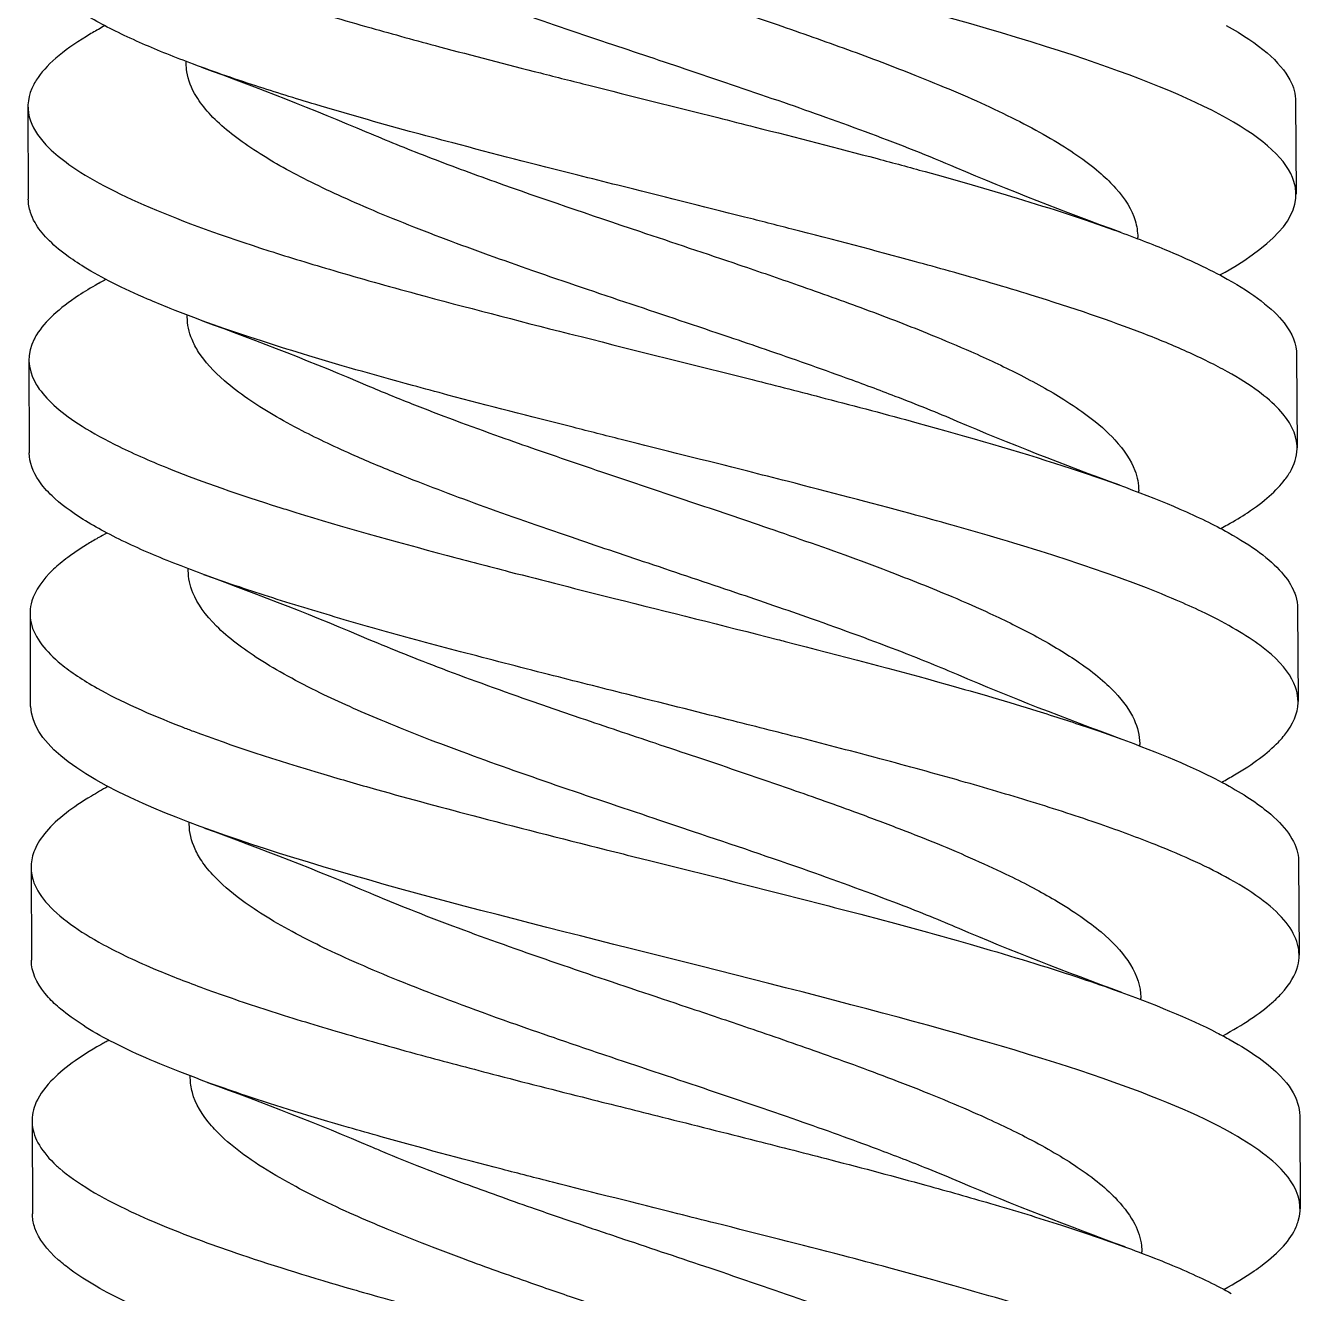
# Model space of a CAD drawing. Header units: millimetres. Extents: x 129 to 6329, y 33 to 3553.
# Drawn here: x 4319.59 to 4339.75, y 3251.15 to 3271.15 of the extents above; entities that cross this region are included whole.
import ezdxf

# ---------------------------------------------------------------- set-up
doc = ezdxf.new("R2010")
doc.units = ezdxf.units.MM
doc.layers.add('vistasIsometricas', color=255, linetype='Continuous')

msp = doc.modelspace()

# ---------------------------------------------------------------- linework, layer by layer
at = {"layer": 'vistasIsometricas', "extrusion": (-0.004614, 0.999989, 7.66e-14)}
for p, q in [((4322.129, 3270.55), (4322.129, 3270.579)), ((4319.631, 3269.87), (4319.637, 3268.406)), ((4339.631, 3269.95), (4339.637, 3268.486)), ((4337.14, 3267.785), (4337.14, 3267.806)), ((4322.145, 3266.55), (4322.145, 3266.579)), ((4319.647, 3265.87), (4319.653, 3264.406)), ((4339.647, 3265.95), (4339.653, 3264.486)), ((4337.156, 3263.785), (4337.156, 3263.806)), ((4322.161, 3262.55), (4322.161, 3262.579)), ((4319.664, 3261.87), (4319.669, 3260.406)), ((4339.663, 3261.95), (4339.669, 3260.486)), ((4337.172, 3259.785), (4337.172, 3259.806)), ((4322.177, 3258.55), (4322.177, 3258.58)), ((4339.679, 3257.95), (4339.685, 3256.486)), ((4319.68, 3257.87), (4319.686, 3256.406)), ((4337.188, 3255.785), (4337.188, 3255.806)), ((4322.193, 3254.55), (4322.193, 3254.58)), ((4339.696, 3253.951), (4339.701, 3252.486)), ((4319.696, 3253.87), (4319.702, 3252.406)), ((4337.204, 3251.785), (4337.204, 3251.807))]:
    msp.add_line(p, q, dxfattribs=at)
at = {"layer": 'vistasIsometricas'}
for points, knots in [([(4338.541, 3269.685), (4337.945, 3270.017), (4337.117, 3270.347), (4336.12, 3270.677), (4333.843, 3271.431), (4330.664, 3272.18), (4327.725, 3272.929), (4324.772, 3273.682), (4322.122, 3274.436), (4320.735, 3275.194), (4319.998, 3275.596), (4319.609, 3276), (4319.606, 3276.406)], [0.819751336, 0.819751336, 0.819751336, 0.819751336, 0.821196421, 0.821196421, 0.821196421, 0.824497711, 0.824497711, 0.824497711, 0.827814522, 0.827814522, 0.827814522, 0.829576765, 0.829576765, 0.829576765, 0.829576765]), ([(4320.83, 3275.143), (4320.762, 3275.106), (4320.697, 3275.07), (4320.195, 3274.778), (4319.893, 3274.524), (4319.631, 3274.096), (4319.594, 3273.922), (4319.639, 3273.688), (4319.659, 3273.628), (4319.781, 3273.369), (4319.967, 3273.171), (4320.42, 3272.842), (4320.637, 3272.711), (4321.368, 3272.334), (4321.969, 3272.089), (4323.029, 3271.719), (4323.409, 3271.595), (4324.203, 3271.351), (4324.616, 3271.23), (4325.395, 3271.01), (4325.757, 3270.911), (4326.644, 3270.674), (4327.176, 3270.536), (4327.971, 3270.334), (4328.225, 3270.269), (4329.156, 3270.035), (4329.837, 3269.865), (4330.712, 3269.645), (4330.909, 3269.595), (4331.761, 3269.379), (4332.406, 3269.214), (4333.286, 3268.979), (4333.539, 3268.911), (4334.292, 3268.703), (4334.776, 3268.564), (4335.783, 3268.259), (4336.292, 3268.093), (4337.046, 3267.823), (4337.317, 3267.719), (4337.943, 3267.46), (4338.272, 3267.305), (4338.551, 3267.149)], [1.607806, 1.607806, 1.607806, 1.607806, 1.629718, 1.629718, 1.784452, 1.784452, 1.890365, 1.890365, 1.92701, 1.92701, 2.048593, 2.048593, 2.12863, 2.12863, 2.280121, 2.280121, 2.356461, 2.356461, 2.431078, 2.431078, 2.492089, 2.492089, 2.577512, 2.577512, 2.617275, 2.617275, 2.722401, 2.722401, 2.753059, 2.753059, 2.855591, 2.855591, 2.897801, 2.897801, 2.983503, 2.983503, 3.085615, 3.085615, 3.14929, 3.14929, 3.244287, 3.244287, 3.244287, 3.244287]), ([(4334.273, 3268.905), (4334.061, 3268.995), (4333.84, 3269.086), (4333.171, 3269.351), (4332.704, 3269.525), (4332.001, 3269.776), (4331.78, 3269.853), (4331.074, 3270.098), (4330.579, 3270.266), (4329.645, 3270.579), (4329.209, 3270.725), (4328.277, 3271.039), (4327.784, 3271.207), (4326.951, 3271.501), (4326.606, 3271.625), (4325.817, 3271.921), (4325.387, 3272.091), (4324.578, 3272.436), (4324.203, 3272.61), (4323.698, 3272.874), (4323.538, 3272.964), (4323.248, 3273.138), (4323.118, 3273.223), (4322.751, 3273.485), (4322.553, 3273.663), (4322.289, 3273.984), (4322.206, 3274.128), (4322.128, 3274.365), (4322.113, 3274.457), (4322.113, 3274.55)], [-11.6557275, -11.6557275, -11.6557275, -11.6557275, -11.6129805, -11.6129805, -11.530968, -11.530968, -11.494433, -11.494433, -11.4153261, -11.4153261, -11.3464884, -11.3464884, -11.2668359, -11.2668359, -11.2079224, -11.2079224, -11.1274887, -11.1274887, -11.0452393, -11.0452393, -11.0030623, -11.0030623, -10.9631289, -10.9631289, -10.8798189, -10.8798189, -10.8123394, -10.8123394, -10.7690016, -10.7690016, -10.7690016, -10.7690016]), ([(4324.962, 3273.466), (4325.003, 3273.449), (4325.044, 3273.431), (4325.498, 3273.24), (4325.943, 3273.067), (4326.622, 3272.815), (4326.837, 3272.737), (4327.495, 3272.502), (4327.948, 3272.346), (4328.905, 3272.021), (4329.407, 3271.853), (4330.429, 3271.511), (4330.947, 3271.336), (4331.831, 3271.031), (4332.201, 3270.9), (4332.929, 3270.635), (4333.285, 3270.5), (4334.046, 3270.198), (4334.441, 3270.031), (4335.183, 3269.686), (4335.525, 3269.51), (4336.116, 3269.157), (4336.365, 3268.982), (4336.649, 3268.732), (4336.724, 3268.658), (4336.943, 3268.412), (4337.046, 3268.242), (4337.126, 3267.982), (4337.139, 3267.894), (4337.14, 3267.806)], [-12.5290525, -12.5290525, -12.5290525, -12.5290525, -12.5208419, -12.5208419, -12.4388741, -12.4388741, -12.4020168, -12.4020168, -12.3280836, -12.3280836, -12.2486811, -12.2486811, -12.1662417, -12.1662417, -12.1044878, -12.1044878, -12.0411466, -12.0411466, -11.9622378, -11.9622378, -11.8791023, -11.8791023, -11.7969164, -11.7969164, -11.7620716, -11.7620716, -11.6822247, -11.6822247, -11.6411732, -11.6411732, -11.6411732, -11.6411732]), ([(4338.557, 3265.685), (4338.366, 3265.791), (4338.153, 3265.897), (4337.705, 3266.098), (4337.477, 3266.193), (4336.708, 3266.49), (4336.113, 3266.692), (4335.049, 3267.021), (4334.618, 3267.147), (4333.989, 3267.324), (4333.806, 3267.375), (4332.997, 3267.596), (4332.348, 3267.766), (4331.436, 3267.999), (4331.186, 3268.063), (4330.273, 3268.293), (4329.604, 3268.46), (4328.726, 3268.68), (4328.515, 3268.734), (4327.633, 3268.956), (4326.973, 3269.125), (4326.104, 3269.356), (4325.877, 3269.417), (4325.138, 3269.618), (4324.642, 3269.759), (4323.844, 3269.998), (4323.529, 3270.096), (4322.856, 3270.315), (4322.507, 3270.437), (4321.9, 3270.665), (4321.636, 3270.772), (4321.127, 3270.998), (4320.888, 3271.116), (4320.484, 3271.344), (4320.315, 3271.453), (4320.048, 3271.659), (4319.944, 3271.756), (4319.744, 3271.988), (4319.67, 3272.124), (4319.627, 3272.309), (4319.621, 3272.357), (4319.621, 3272.406)], [0.000026, 0.000026, 0.000026, 0.000026, 0.064829, 0.064829, 0.122944, 0.122944, 0.247155, 0.247155, 0.325026, 0.325026, 0.356263, 0.356263, 0.461288, 0.461288, 0.500452, 0.500452, 0.603677, 0.603677, 0.63651, 0.63651, 0.741214, 0.741214, 0.778871, 0.778871, 0.865731, 0.865731, 0.926219, 0.926219, 1.001051, 1.001051, 1.066899, 1.066899, 1.139555, 1.139555, 1.206694, 1.206694, 1.265767, 1.265767, 1.348733, 1.348733, 1.378406, 1.378406, 1.378406, 1.378406]), ([(4320.718, 3271.072), (4320.687, 3271.055), (4320.656, 3271.037), (4320.626, 3271.019), (4320.238, 3270.791), (4319.954, 3270.561), (4319.792, 3270.329), (4319.751, 3270.27), (4319.717, 3270.211), (4319.692, 3270.152), (4319.619, 3269.983), (4319.612, 3269.813), (4319.673, 3269.642), (4319.724, 3269.5), (4319.822, 3269.357), (4319.967, 3269.214), (4320.054, 3269.128), (4320.157, 3269.043), (4320.277, 3268.957), (4320.593, 3268.731), (4321.025, 3268.504), (4321.561, 3268.275), (4322.089, 3268.05), (4322.719, 3267.824), (4323.432, 3267.595), (4323.758, 3267.491), (4324.101, 3267.387), (4324.458, 3267.282), (4324.872, 3267.161), (4325.305, 3267.039), (4325.754, 3266.917), (4326.523, 3266.708), (4327.338, 3266.498), (4328.175, 3266.286), (4328.236, 3266.271), (4328.297, 3266.255), (4328.359, 3266.24), (4329.247, 3266.015), (4330.157, 3265.79), (4331.057, 3265.562), (4331.444, 3265.464), (4331.829, 3265.366), (4332.209, 3265.267), (4332.7, 3265.14), (4333.183, 3265.012), (4333.653, 3264.883), (4334.474, 3264.659), (4335.252, 3264.432), (4335.958, 3264.203), (4336.653, 3263.978), (4337.278, 3263.751), (4337.805, 3263.521), (4338.088, 3263.398), (4338.343, 3263.274), (4338.567, 3263.15)], [0.17813283, 0.17813283, 0.17813283, 0.17813283, 0.17822387, 0.17822387, 0.17822387, 0.17939559, 0.17939559, 0.17939559, 0.17969303, 0.17969303, 0.17969303, 0.18054553, 0.18054553, 0.18054553, 0.18125322, 0.18125322, 0.18125322, 0.18167484, 0.18167484, 0.18167484, 0.18278457, 0.18278457, 0.18278457, 0.18387573, 0.18387573, 0.18387573, 0.18437361, 0.18437361, 0.18437361, 0.18494925, 0.18494925, 0.18494925, 0.18593381, 0.18593381, 0.18593381, 0.1860059, 0.1860059, 0.1860059, 0.18704648, 0.18704648, 0.18704648, 0.187494, 0.187494, 0.187494, 0.18807172, 0.18807172, 0.18807172, 0.18908224, 0.18908224, 0.18908224, 0.19007868, 0.19007868, 0.19007868, 0.19061439, 0.19061439, 0.19061439, 0.19061439]), ([(4320.846, 3271.143), (4320.812, 3271.124), (4320.777, 3271.106), (4320.743, 3271.086), (4320.734, 3271.082), (4320.725, 3271.076), (4320.718, 3271.072)], [0.1780317192, 0.1780317192, 0.1780317192, 0.1780317192, 0.1781127654, 0.1781127654, 0.1781127654, 0.1781328317, 0.1781328317, 0.1781328317, 0.1781328317]), ([(4338.535, 3271.149), (4339.061, 3270.857), (4339.393, 3270.571), (4339.54, 3270.292), (4339.601, 3270.177), (4339.63, 3270.063), (4339.629, 3269.95)], [0.173967856, 0.173967856, 0.173967856, 0.173967856, 0.17495071, 0.17495071, 0.17495071, 0.175357691, 0.175357691, 0.175357691, 0.175357691]), ([(4334.29, 3264.904), (4333.983, 3265.036), (4333.657, 3265.167), (4333.064, 3265.395), (4332.805, 3265.491), (4332.129, 3265.737), (4331.704, 3265.886), (4331.08, 3266.101), (4330.889, 3266.166), (4330.183, 3266.405), (4329.664, 3266.578), (4328.622, 3266.928), (4328.102, 3267.103), (4327.124, 3267.444), (4326.666, 3267.608), (4325.768, 3267.946), (4325.332, 3268.119), (4324.746, 3268.372), (4324.571, 3268.45), (4324.072, 3268.684), (4323.771, 3268.839), (4323.216, 3269.163), (4322.968, 3269.331), (4322.556, 3269.676), (4322.396, 3269.851), (4322.21, 3270.157), (4322.16, 3270.288), (4322.132, 3270.462), (4322.129, 3270.506), (4322.129, 3270.55)], [-14.7696016, -14.7696016, -14.7696016, -14.7696016, -14.7077248, -14.7077248, -14.6622049, -14.6622049, -14.5918294, -14.5918294, -14.5610909, -14.5610909, -14.479065, -14.479065, -14.3958865, -14.3958865, -14.3182628, -14.3182628, -14.2363316, -14.2363316, -14.1992372, -14.1992372, -14.1261749, -14.1261749, -14.0468351, -14.0468351, -13.9644689, -13.9644689, -13.9033048, -13.9033048, -13.8828424, -13.8828424, -13.8828424, -13.8828424]), ([(4338.433, 3267.213), (4338.462, 3267.229), (4338.49, 3267.244), (4338.517, 3267.259), (4339.372, 3267.737), (4339.754, 3268.213), (4339.605, 3268.687), (4339.501, 3269.021), (4339.137, 3269.354), (4338.541, 3269.685)], [0.816187955, 0.816187955, 0.816187955, 0.816187955, 0.816253849, 0.816253849, 0.816253849, 0.818306252, 0.818306252, 0.818306252, 0.819751336, 0.819751336, 0.819751336, 0.819751336]), ([(4324.979, 3269.466), (4325.279, 3269.338), (4325.596, 3269.21), (4326.271, 3268.949), (4326.628, 3268.817), (4327.728, 3268.424), (4328.497, 3268.164), (4329.803, 3267.726), (4330.33, 3267.55), (4331.164, 3267.267), (4331.475, 3267.16), (4332.141, 3266.927), (4332.494, 3266.801), (4333.198, 3266.54), (4333.547, 3266.405), (4334.096, 3266.181), (4334.306, 3266.093), (4334.769, 3265.889), (4335.015, 3265.773), (4335.511, 3265.522), (4335.755, 3265.387), (4336.107, 3265.166), (4336.231, 3265.082), (4336.516, 3264.869), (4336.662, 3264.74), (4336.928, 3264.452), (4337.033, 3264.292), (4337.135, 3264.023), (4337.155, 3263.915), (4337.156, 3263.806)], [-11.9057639, -11.9057639, -11.9057639, -11.9057639, -11.8452624, -11.8452624, -11.7829374, -11.7829374, -11.6594257, -11.6594257, -11.57616, -11.57616, -11.525725, -11.525725, -11.466185, -11.466185, -11.4026459, -11.4026459, -11.3609587, -11.3609587, -11.3066377, -11.3066377, -11.2430638, -11.2430638, -11.2033109, -11.2033109, -11.143212, -11.143212, -11.0683372, -11.0683372, -11.0178529, -11.0178529, -11.0178529, -11.0178529]), ([(4338.465, 3259.214), (4338.535, 3259.251), (4338.602, 3259.289), (4338.96, 3259.5), (4339.192, 3259.672), (4339.414, 3259.902), (4339.463, 3259.96), (4339.625, 3260.19), (4339.68, 3260.361), (4339.663, 3260.592), (4339.65, 3260.652), (4339.569, 3260.883), (4339.442, 3261.054), (4339.184, 3261.282), (4339.113, 3261.339), (4338.8, 3261.565), (4338.502, 3261.735), (4338.02, 3261.965), (4337.887, 3262.025), (4337.348, 3262.256), (4336.896, 3262.426), (4336.235, 3262.651), (4336.068, 3262.706), (4335.374, 3262.929), (4334.81, 3263.097), (4333.996, 3263.327), (4333.774, 3263.388), (4332.925, 3263.619), (4332.276, 3263.789), (4331.404, 3264.011), (4331.196, 3264.064), (4330.326, 3264.284), (4329.657, 3264.451), (4328.737, 3264.682), (4328.483, 3264.746), (4327.558, 3264.98), (4326.897, 3265.149), (4326.069, 3265.369), (4325.883, 3265.42), (4325.089, 3265.636), (4324.507, 3265.802), (4323.739, 3266.036), (4323.523, 3266.104), (4322.786, 3266.343), (4322.304, 3266.513), (4321.752, 3266.733), (4321.634, 3266.782), (4321.13, 3267), (4320.795, 3267.168), (4320.418, 3267.399), (4320.324, 3267.462), (4320.007, 3267.696), (4319.841, 3267.867), (4319.713, 3268.091), (4319.69, 3268.144), (4319.649, 3268.266), (4319.638, 3268.336), (4319.637, 3268.406)], [15.719758, 15.719758, 15.719758, 15.719758, 15.742489, 15.742489, 15.84673, 15.84673, 15.881628, 15.881628, 15.985543, 15.985543, 16.02182, 16.02182, 16.126159, 16.126159, 16.160639, 16.160639, 16.264418, 16.264418, 16.301266, 16.301266, 16.405767, 16.405767, 16.439546, 16.439546, 16.543094, 16.543094, 16.580917, 16.580917, 16.685669, 16.685669, 16.718318, 16.718318, 16.821488, 16.821488, 16.86092, 16.86092, 16.966, 16.966, 16.996977, 16.996977, 17.09961, 17.09961, 17.141395, 17.141395, 17.24672, 17.24672, 17.276901, 17.276901, 17.380271, 17.380271, 17.418851, 17.418851, 17.523772, 17.523772, 17.555605, 17.555605, 17.598375, 17.598375, 17.598375, 17.598375]), ([(4320.734, 3267.072), (4320.626, 3267.011), (4320.525, 3266.95), (4320.431, 3266.888), (4320.126, 3266.687), (4319.898, 3266.481), (4319.769, 3266.269), (4319.754, 3266.246), (4319.741, 3266.222), (4319.729, 3266.198), (4319.617, 3265.975), (4319.617, 3265.746), (4319.749, 3265.511), (4319.767, 3265.479), (4319.788, 3265.446), (4319.811, 3265.414), (4319.947, 3265.222), (4320.171, 3265.027), (4320.487, 3264.827), (4320.656, 3264.721), (4320.851, 3264.614), (4321.072, 3264.506), (4321.314, 3264.387), (4321.587, 3264.267), (4321.891, 3264.146), (4322.385, 3263.949), (4322.959, 3263.749), (4323.604, 3263.546), (4323.688, 3263.52), (4323.773, 3263.493), (4323.86, 3263.467), (4324.581, 3263.245), (4325.385, 3263.019), (4326.249, 3262.788), (4326.566, 3262.704), (4326.892, 3262.619), (4327.223, 3262.533), (4327.763, 3262.394), (4328.32, 3262.253), (4328.886, 3262.111), (4329.73, 3261.899), (4330.596, 3261.684), (4331.455, 3261.465), (4331.497, 3261.454), (4331.538, 3261.444), (4331.58, 3261.433), (4332.452, 3261.211), (4333.315, 3260.984), (4334.134, 3260.755), (4334.624, 3260.617), (4335.098, 3260.478), (4335.549, 3260.338), (4335.83, 3260.251), (4336.103, 3260.163), (4336.364, 3260.074), (4337.026, 3259.85), (4337.617, 3259.623), (4338.108, 3259.391), (4338.279, 3259.311), (4338.438, 3259.231), (4338.583, 3259.15)], [0.18391321, 0.18391321, 0.18391321, 0.18391321, 0.18430945, 0.18430945, 0.18430945, 0.18559452, 0.18559452, 0.18559452, 0.18573811, 0.18573811, 0.18573811, 0.18708848, 0.18708848, 0.18708848, 0.18727582, 0.18727582, 0.18727582, 0.18837218, 0.18837218, 0.18837218, 0.18895713, 0.18895713, 0.18895713, 0.18959822, 0.18959822, 0.18959822, 0.19063843, 0.19063843, 0.19063843, 0.19077369, 0.19077369, 0.19077369, 0.19190441, 0.19190441, 0.19190441, 0.19231974, 0.19231974, 0.19231974, 0.19299514, 0.19299514, 0.19299514, 0.19400104, 0.19400104, 0.19400104, 0.19404981, 0.19404981, 0.19404981, 0.1950718, 0.1950718, 0.1950718, 0.19568235, 0.19568235, 0.19568235, 0.19606398, 0.19606398, 0.19606398, 0.19702879, 0.19702879, 0.19702879, 0.19736366, 0.19736366, 0.19736366, 0.19736366]), ([(4320.862, 3267.143), (4320.853, 3267.138), (4320.843, 3267.133), (4320.834, 3267.128), (4320.805, 3267.112), (4320.776, 3267.096), (4320.748, 3267.08), (4320.743, 3267.078), (4320.737, 3267.074), (4320.734, 3267.072)], [0.1838121102, 0.1838121102, 0.1838121102, 0.1838121102, 0.1838339108, 0.1838339108, 0.1838339108, 0.1839017651, 0.1839017651, 0.1839017651, 0.1839132103, 0.1839132103, 0.1839132103, 0.1839132103]), ([(4338.551, 3267.149), (4338.966, 3266.919), (4339.268, 3266.688), (4339.58, 3266.288), (4339.647, 3266.119), (4339.647, 3265.95)], [0.0000157, 0.0000157, 0.0000157, 0.0000157, 0.1410526, 0.1410526, 0.2437142, 0.2437142, 0.2437142, 0.2437142]), ([(4334.306, 3260.904), (4334.028, 3261.023), (4333.735, 3261.142), (4332.973, 3261.438), (4332.492, 3261.614), (4331.603, 3261.927), (4331.204, 3262.064), (4330.343, 3262.356), (4329.882, 3262.51), (4329.013, 3262.802), (4328.606, 3262.938), (4327.709, 3263.245), (4327.223, 3263.414), (4326.311, 3263.746), (4325.884, 3263.907), (4325.241, 3264.167), (4325.01, 3264.264), (4324.491, 3264.492), (4324.214, 3264.624), (4323.633, 3264.923), (4323.345, 3265.091), (4322.963, 3265.355), (4322.84, 3265.449), (4322.558, 3265.695), (4322.422, 3265.845), (4322.282, 3266.062), (4322.248, 3266.127), (4322.17, 3266.312), (4322.145, 3266.431), (4322.145, 3266.55)], [-15.3912691, -15.3912691, -15.3912691, -15.3912691, -15.3352445, -15.3352445, -15.2520658, -15.2520658, -15.1873011, -15.1873011, -15.1143144, -15.1143144, -15.0497316, -15.0497316, -14.9696115, -14.9696115, -14.8932065, -14.8932065, -14.8472797, -14.8472797, -14.7854476, -14.7854476, -14.7061739, -14.7061739, -14.6616383, -14.6616383, -14.5909257, -14.5909257, -14.5602877, -14.5602877, -14.5045155, -14.5045155, -14.5045155, -14.5045155]), ([(4338.449, 3263.214), (4338.487, 3263.234), (4338.523, 3263.254), (4338.671, 3263.337), (4338.775, 3263.4), (4339.133, 3263.638), (4339.331, 3263.811), (4339.503, 3264.038), (4339.538, 3264.091), (4339.629, 3264.269), (4339.659, 3264.393), (4339.643, 3264.71), (4339.547, 3264.903), (4339.277, 3265.19), (4339.168, 3265.285), (4338.901, 3265.482), (4338.74, 3265.584), (4338.557, 3265.685)], [20.5852823, 20.5852823, 20.5852823, 20.5852823, 20.5974208, 20.5974208, 20.6355317, 20.6355317, 20.7403464, 20.7403464, 20.7726745, 20.7726745, 20.8478422, 20.8478422, 20.9652419, 20.9652419, 21.0230963, 21.0230963, 21.0852062, 21.0852062, 21.0852062, 21.0852062]), ([(4324.995, 3265.466), (4325.217, 3265.371), (4325.449, 3265.276), (4326.129, 3265.007), (4326.596, 3264.834), (4327.269, 3264.594), (4327.458, 3264.528), (4328.065, 3264.317), (4328.49, 3264.172), (4329.25, 3263.917), (4329.583, 3263.805), (4330.33, 3263.555), (4330.743, 3263.416), (4331.373, 3263.2), (4331.593, 3263.124), (4332.29, 3262.881), (4332.753, 3262.713), (4333.549, 3262.41), (4333.887, 3262.276), (4334.416, 3262.052), (4334.617, 3261.964), (4335.057, 3261.76), (4335.29, 3261.645), (4335.754, 3261.396), (4335.979, 3261.262), (4336.421, 3260.962), (4336.622, 3260.797), (4336.914, 3260.488), (4337.016, 3260.344), (4337.139, 3260.073), (4337.169, 3259.947), (4337.172, 3259.816), (4337.172, 3259.811), (4337.172, 3259.806)], [-11.2833642, -11.2833642, -11.2833642, -11.2833642, -11.2386017, -11.2386017, -11.1566603, -11.1566603, -11.1252808, -11.1252808, -11.057019, -11.057019, -11.0044345, -11.0044345, -10.9387388, -10.9387388, -10.9028352, -10.9028352, -10.8236798, -10.8236798, -10.7602134, -10.7602134, -10.718527, -10.718527, -10.6645609, -10.6645609, -10.6015391, -10.6015391, -10.5241421, -10.5241421, -10.4567191, -10.4567191, -10.397823, -10.397823, -10.3956896, -10.3956896, -10.3956896, -10.3956896]), ([(4338.589, 3257.685), (4338.264, 3257.867), (4337.871, 3258.047), (4337.148, 3258.335), (4336.858, 3258.442), (4336.207, 3258.667), (4335.843, 3258.786), (4335.105, 3259.013), (4334.735, 3259.122), (4333.939, 3259.348), (4333.512, 3259.465), (4332.663, 3259.691), (4332.243, 3259.801), (4331.444, 3260.006), (4331.066, 3260.101), (4330.153, 3260.331), (4329.616, 3260.465), (4328.667, 3260.703), (4328.254, 3260.807), (4327.375, 3261.031), (4326.911, 3261.151), (4326.032, 3261.383), (4325.617, 3261.495), (4324.813, 3261.72), (4324.425, 3261.832), (4323.672, 3262.061), (4323.309, 3262.176), (4322.64, 3262.402), (4322.332, 3262.513), (4321.746, 3262.74), (4321.47, 3262.856), (4320.948, 3263.101), (4320.708, 3263.229), (4320.306, 3263.48), (4320.142, 3263.603), (4319.93, 3263.806), (4319.861, 3263.885), (4319.705, 3264.111), (4319.654, 3264.258), (4319.653, 3264.406)], [0.00001, 0.00001, 0.00001, 0.00001, 0.110663, 0.110663, 0.176437, 0.176437, 0.249123, 0.249123, 0.316243, 0.316243, 0.388394, 0.388394, 0.455853, 0.455853, 0.514958, 0.514958, 0.597818, 0.597818, 0.662002, 0.662002, 0.736098, 0.736098, 0.805451, 0.805451, 0.87485, 0.87485, 0.946097, 0.946097, 1.014149, 1.014149, 1.08593, 1.08593, 1.164423, 1.164423, 1.240005, 1.240005, 1.288315, 1.288315, 1.378263, 1.378263, 1.378263, 1.378263]), ([(4320.75, 3263.073), (4320.748, 3263.071), (4320.727, 3263.059), (4320.716, 3263.053), (4320.654, 3263.017), (4320.595, 3262.982), (4320.539, 3262.947), (4320.472, 3262.905), (4320.408, 3262.863), (4320.349, 3262.821), (4320.318, 3262.8), (4320.288, 3262.778), (4320.26, 3262.757), (4320.177, 3262.695), (4320.103, 3262.633), (4320.037, 3262.571), (4319.86, 3262.404), (4319.745, 3262.237), (4319.694, 3262.071), (4319.624, 3261.84), (4319.676, 3261.611), (4319.851, 3261.381), (4319.928, 3261.279), (4320.03, 3261.177), (4320.155, 3261.075), (4320.309, 3260.949), (4320.499, 3260.823), (4320.721, 3260.698), (4321.084, 3260.493), (4321.537, 3260.289), (4322.065, 3260.084), (4322.123, 3260.062), (4322.182, 3260.039), (4322.242, 3260.017), (4322.846, 3259.79), (4323.541, 3259.564), (4324.302, 3259.338), (4324.571, 3259.258), (4324.848, 3259.178), (4325.132, 3259.098), (4325.652, 3258.952), (4326.195, 3258.806), (4326.752, 3258.66), (4327.448, 3258.478), (4328.166, 3258.296), (4328.891, 3258.114), (4329.065, 3258.07), (4329.24, 3258.026), (4329.415, 3257.982), (4330.317, 3257.757), (4331.222, 3257.531), (4332.098, 3257.305), (4332.324, 3257.246), (4332.548, 3257.188), (4332.77, 3257.129), (4333.406, 3256.961), (4334.022, 3256.794), (4334.604, 3256.626), (4335.163, 3256.464), (4335.691, 3256.303), (4336.179, 3256.142), (4336.377, 3256.076), (4336.569, 3256.01), (4336.753, 3255.945), (4337.392, 3255.717), (4337.944, 3255.49), (4338.389, 3255.262), (4338.462, 3255.224), (4338.532, 3255.187), (4338.599, 3255.15)], [0.18969354, 0.18969354, 0.18969354, 0.18969354, 0.18972194, 0.18972194, 0.18972194, 0.18987417, 0.18987417, 0.18987417, 0.1900548, 0.1900548, 0.1900548, 0.19014791, 0.19014791, 0.19014791, 0.19041608, 0.19041608, 0.19041608, 0.19113862, 0.19113862, 0.19113862, 0.19213768, 0.19213768, 0.19213768, 0.19258371, 0.19258371, 0.19258371, 0.19313258, 0.19313258, 0.19313258, 0.1940288, 0.1940288, 0.1940288, 0.19412746, 0.19412746, 0.19412746, 0.19512233, 0.19512233, 0.19512233, 0.19547389, 0.19547389, 0.19547389, 0.19611723, 0.19611723, 0.19611723, 0.19691898, 0.19691898, 0.19691898, 0.19711211, 0.19711211, 0.19711211, 0.19810699, 0.19810699, 0.19810699, 0.19836408, 0.19836408, 0.19836408, 0.19910188, 0.19910188, 0.19910188, 0.19980917, 0.19980917, 0.19980917, 0.20009676, 0.20009676, 0.20009676, 0.20109164, 0.20109164, 0.20109164, 0.20125426, 0.20125426, 0.20125426, 0.20125426]), ([(4338.567, 3263.15), (4338.754, 3263.046), (4338.919, 3262.941), (4339.06, 3262.836), (4339.339, 3262.63), (4339.525, 3262.421), (4339.61, 3262.211), (4339.619, 3262.19), (4339.626, 3262.169), (4339.632, 3262.149), (4339.653, 3262.083), (4339.663, 3262.017), (4339.663, 3261.95)], [0.190614394, 0.190614394, 0.190614394, 0.190614394, 0.191061624, 0.191061624, 0.191061624, 0.191944374, 0.191944374, 0.191944374, 0.192031571, 0.192031571, 0.192031571, 0.192308093, 0.192308093, 0.192308093, 0.192308093]), ([(4334.322, 3256.904), (4334.175, 3256.967), (4334.024, 3257.03), (4333.708, 3257.158), (4333.544, 3257.223), (4332.923, 3257.462), (4332.446, 3257.636), (4331.362, 3258.018), (4330.751, 3258.224), (4329.925, 3258.501), (4329.717, 3258.571), (4328.989, 3258.815), (4328.472, 3258.989), (4327.454, 3259.339), (4326.956, 3259.515), (4326.031, 3259.857), (4325.605, 3260.023), (4324.863, 3260.333), (4324.542, 3260.476), (4323.882, 3260.796), (4323.559, 3260.973), (4323.15, 3261.235), (4323.028, 3261.32), (4322.801, 3261.495), (4322.697, 3261.584), (4322.43, 3261.849), (4322.305, 3262.024), (4322.185, 3262.317), (4322.161, 3262.433), (4322.161, 3262.55)], [-16.0138653, -16.0138653, -16.0138653, -16.0138653, -15.9842819, -15.9842819, -15.9536941, -15.9536941, -15.8715693, -15.8715693, -15.7736721, -15.7736721, -15.7407084, -15.7407084, -15.6584585, -15.6584585, -15.5753111, -15.5753111, -15.4968869, -15.4968869, -15.4293089, -15.4293089, -15.3459972, -15.3459972, -15.3060376, -15.3060376, -15.2638716, -15.2638716, -15.1816252, -15.1816252, -15.1270338, -15.1270338, -15.1270338, -15.1270338]), ([(4325.011, 3261.466), (4325.372, 3261.312), (4325.758, 3261.158), (4326.631, 3260.827), (4327.121, 3260.651), (4327.867, 3260.391), (4328.11, 3260.308), (4328.74, 3260.093), (4329.129, 3259.963), (4329.739, 3259.758), (4329.959, 3259.685), (4330.682, 3259.442), (4331.183, 3259.272), (4332.029, 3258.978), (4332.379, 3258.854), (4332.955, 3258.642), (4333.186, 3258.555), (4333.604, 3258.393), (4333.792, 3258.319), (4334.387, 3258.075), (4334.769, 3257.906), (4335.377, 3257.61), (4335.616, 3257.482), (4335.981, 3257.268), (4336.118, 3257.18), (4336.36, 3257.012), (4336.466, 3256.931), (4336.74, 3256.7), (4336.881, 3256.549), (4337.102, 3256.227), (4337.169, 3256.055), (4337.187, 3255.857), (4337.188, 3255.832), (4337.188, 3255.806)], [-10.6617354, -10.6617354, -10.6617354, -10.6617354, -10.588945, -10.588945, -10.5056546, -10.5056546, -10.4662943, -10.4662943, -10.4044269, -10.4044269, -10.3697516, -10.3697516, -10.2896823, -10.2896823, -10.2309423, -10.2309423, -10.1899406, -10.1899406, -10.1547667, -10.1547667, -10.0752152, -10.0752152, -10.0153697, -10.0153697, -9.9744843, -9.9744843, -9.9366147, -9.9366147, -9.8661026, -9.8661026, -9.7858357, -9.7858357, -9.7740049, -9.7740049, -9.7740049, -9.7740049]), ([(4338.605, 3253.686), (4338.106, 3253.964), (4337.431, 3254.248), (4336.597, 3254.538), (4334.664, 3255.211), (4331.821, 3255.915), (4328.875, 3256.655), (4326.061, 3257.362), (4323.203, 3258.101), (4321.449, 3258.876), (4320.331, 3259.371), (4319.689, 3259.88), (4319.679, 3260.406)], [0.800095551, 0.800095551, 0.800095551, 0.800095551, 0.801107441, 0.801107441, 0.801107441, 0.803454256, 0.803454256, 0.803454256, 0.805695974, 0.805695974, 0.805695974, 0.807125022, 0.807125022, 0.807125022, 0.807125022]), ([(4320.894, 3259.143), (4320.802, 3259.094), (4320.715, 3259.044), (4320.483, 3258.905), (4320.35, 3258.815), (4319.986, 3258.532), (4319.819, 3258.34), (4319.702, 3258.063), (4319.683, 3257.978), (4319.678, 3257.819), (4319.688, 3257.744), (4319.748, 3257.555), (4319.814, 3257.441), (4320.011, 3257.207), (4320.144, 3257.089), (4320.455, 3256.863), (4320.628, 3256.756), (4321.07, 3256.516), (4321.352, 3256.383), (4321.898, 3256.154), (4322.146, 3256.057), (4322.724, 3255.846), (4323.061, 3255.731), (4323.758, 3255.506), (4324.116, 3255.397), (4324.921, 3255.16), (4325.372, 3255.034), (4326.204, 3254.808), (4326.578, 3254.709), (4327.453, 3254.481), (4327.958, 3254.353), (4328.857, 3254.126), (4329.247, 3254.028), (4330.133, 3253.807), (4330.628, 3253.683), (4331.516, 3253.458), (4331.911, 3253.357), (4332.811, 3253.124), (4333.311, 3252.991), (4334.145, 3252.762), (4334.486, 3252.665), (4335.206, 3252.455), (4335.58, 3252.341), (4336.281, 3252.115), (4336.608, 3252.004), (4337.253, 3251.769), (4337.566, 3251.646), (4338.136, 3251.398), (4338.392, 3251.274), (4338.615, 3251.15)], [1.608029, 1.608029, 1.608029, 1.608029, 1.637879, 1.637879, 1.692356, 1.692356, 1.809407, 1.809407, 1.860946, 1.860946, 1.906414, 1.906414, 1.976336, 1.976336, 2.049054, 2.049054, 2.114541, 2.114541, 2.196268, 2.196268, 2.255747, 2.255747, 2.326574, 2.326574, 2.394128, 2.394128, 2.472299, 2.472299, 2.533475, 2.533475, 2.61304, 2.61304, 2.673455, 2.673455, 2.750043, 2.750043, 2.812242, 2.812242, 2.894181, 2.894181, 2.953583, 2.953583, 3.023796, 3.023796, 3.092097, 3.092097, 3.167705, 3.167705, 3.243821, 3.243821, 3.243821, 3.243821]), ([(4338.583, 3259.15), (4338.846, 3259.003), (4339.067, 3258.855), (4339.239, 3258.706), (4339.501, 3258.48), (4339.651, 3258.251), (4339.676, 3258.018), (4339.678, 3257.995), (4339.679, 3257.973), (4339.679, 3257.95)], [0.197363658, 0.197363658, 0.197363658, 0.197363658, 0.197968402, 0.197968402, 0.197968402, 0.19888468, 0.19888468, 0.19888468, 0.198972915, 0.198972915, 0.198972915, 0.198972915]), ([(4334.338, 3252.905), (4334.175, 3252.974), (4334.006, 3253.044), (4333.576, 3253.217), (4333.309, 3253.321), (4332.631, 3253.575), (4332.211, 3253.725), (4331.294, 3254.046), (4330.795, 3254.215), (4329.772, 3254.559), (4329.251, 3254.732), (4328.466, 3254.997), (4328.2, 3255.088), (4327.704, 3255.259), (4327.473, 3255.339), (4326.65, 3255.631), (4326.082, 3255.842), (4325.121, 3256.227), (4324.718, 3256.401), (4324.203, 3256.647), (4324.06, 3256.719), (4323.592, 3256.964), (4323.303, 3257.137), (4322.885, 3257.436), (4322.734, 3257.562), (4322.525, 3257.773), (4322.453, 3257.858), (4322.342, 3258.015), (4322.3, 3258.086), (4322.208, 3258.289), (4322.177, 3258.419), (4322.177, 3258.55)], [-14.1458751, -14.1458751, -14.1458751, -14.1458751, -14.1130269, -14.1130269, -14.0643308, -14.0643308, -13.9932658, -13.9932658, -13.9132382, -13.9132382, -13.8309649, -13.8309649, -13.7881737, -13.7881737, -13.7501727, -13.7501727, -13.6504133, -13.6504133, -13.5681724, -13.5681724, -13.5345559, -13.5345559, -13.452846, -13.452846, -13.3938751, -13.3938751, -13.3539182, -13.3539182, -13.3202884, -13.3202884, -13.2591578, -13.2591578, -13.2591578, -13.2591578]), ([(4338.482, 3255.214), (4338.802, 3255.387), (4339.062, 3255.559), (4339.313, 3255.782), (4339.364, 3255.831), (4339.541, 3256.026), (4339.627, 3256.171), (4339.723, 3256.545), (4339.661, 3256.772), (4339.3, 3257.229), (4339, 3257.457), (4338.589, 3257.685)], [2.7439734, 2.7439734, 2.7439734, 2.7439734, 2.8483026, 2.8483026, 2.8782141, 2.8782141, 2.9660309, 2.9660309, 3.1045051, 3.1045051, 3.2441644, 3.2441644, 3.2441644, 3.2441644]), ([(4325.027, 3257.466), (4325.206, 3257.389), (4325.392, 3257.313), (4326.012, 3257.064), (4326.468, 3256.893), (4327.433, 3256.546), (4327.941, 3256.37), (4328.979, 3256.018), (4329.506, 3255.842), (4330.355, 3255.557), (4330.677, 3255.449), (4331.369, 3255.213), (4331.736, 3255.086), (4332.528, 3254.806), (4332.946, 3254.653), (4333.798, 3254.326), (4334.223, 3254.152), (4334.901, 3253.85), (4335.167, 3253.723), (4335.703, 3253.445), (4335.962, 3253.294), (4336.444, 3252.97), (4336.656, 3252.797), (4336.936, 3252.497), (4337.028, 3252.371), (4337.15, 3252.131), (4337.185, 3252.017), (4337.202, 3251.871), (4337.204, 3251.839), (4337.204, 3251.807)], [-10.0389656, -10.0389656, -10.0389656, -10.0389656, -10.0027399, -10.0027399, -9.9218239, -9.9218239, -9.8387743, -9.8387743, -9.7553973, -9.7553973, -9.7042701, -9.7042701, -9.6442927, -9.6442927, -9.5720751, -9.5720751, -9.4901003, -9.4901003, -9.4301895, -9.4301895, -9.3594006, -9.3594006, -9.2782034, -9.2782034, -9.2192282, -9.2192282, -9.1661839, -9.1661839, -9.1511252, -9.1511252, -9.1511252, -9.1511252]), ([(4338.514, 3247.214), (4338.648, 3247.286), (4338.772, 3247.359), (4338.994, 3247.502), (4339.093, 3247.572), (4339.4, 3247.816), (4339.554, 3247.99), (4339.664, 3248.214), (4339.683, 3248.264), (4339.74, 3248.486), (4339.717, 3248.656), (4339.595, 3248.888), (4339.555, 3248.949), (4339.367, 3249.181), (4339.163, 3249.352), (4338.808, 3249.579), (4338.715, 3249.634), (4338.31, 3249.858), (4337.946, 3250.027), (4337.375, 3250.258), (4337.215, 3250.32), (4336.588, 3250.552), (4336.078, 3250.723), (4335.356, 3250.946), (4335.181, 3250.999), (4334.437, 3251.219), (4333.838, 3251.386), (4332.973, 3251.618), (4332.729, 3251.682), (4331.83, 3251.917), (4331.159, 3252.086), (4330.283, 3252.306), (4330.085, 3252.356), (4329.223, 3252.572), (4328.56, 3252.738), (4327.64, 3252.972), (4327.374, 3253.04), (4326.453, 3253.279), (4325.815, 3253.449), (4325.031, 3253.669), (4324.858, 3253.718), (4324.107, 3253.935), (4323.561, 3254.103), (4322.88, 3254.332), (4322.706, 3254.392), (4322.066, 3254.622), (4321.643, 3254.791), (4321.16, 3255.016), (4321.049, 3255.071), (4320.62, 3255.294), (4320.354, 3255.462), (4320.078, 3255.694), (4320.012, 3255.756), (4319.799, 3255.99), (4319.71, 3256.161), (4319.687, 3256.358), (4319.686, 3256.382), (4319.686, 3256.406)], [17.341295, 17.341295, 17.341295, 17.341295, 17.385151, 17.385151, 17.427261, 17.427261, 17.532587, 17.532587, 17.563018, 17.563018, 17.66677, 17.66677, 17.703702, 17.703702, 17.808221, 17.808221, 17.841892, 17.841892, 17.945398, 17.945398, 17.983366, 17.983366, 18.088145, 18.088145, 18.120629, 18.120629, 18.223739, 18.223739, 18.263398, 18.263398, 18.368507, 18.368507, 18.399263, 18.399263, 18.501825, 18.501825, 18.543899, 18.543899, 18.649225, 18.649225, 18.679628, 18.679628, 18.783341, 18.783341, 18.820444, 18.820444, 18.92501, 18.92501, 18.958478, 18.958478, 19.061918, 19.061918, 19.100173, 19.100173, 19.205018, 19.205018, 19.219772, 19.219772, 19.219772, 19.219772]), ([(4320.91, 3255.143), (4320.89, 3255.132), (4320.871, 3255.122), (4320.851, 3255.111), (4320.828, 3255.098), (4320.8, 3255.082), (4320.782, 3255.073)], [0.20116704355, 0.20116704355, 0.20116704355, 0.20116704355, 0.20120658047, 0.20120658047, 0.20120658047, 0.20125425614, 0.20125425614, 0.20125425614, 0.20125425614]), ([(4338.599, 3255.15), (4338.942, 3254.959), (4339.21, 3254.767), (4339.393, 3254.576), (4339.529, 3254.435), (4339.619, 3254.293), (4339.663, 3254.152), (4339.684, 3254.085), (4339.695, 3254.018), (4339.695, 3253.951)], [0.201254258, 0.201254258, 0.201254258, 0.201254258, 0.202086518, 0.202086518, 0.202086518, 0.202699347, 0.202699347, 0.202699347, 0.202989564, 0.202989564, 0.202989564, 0.202989564]), ([(4320.782, 3255.073), (4320.442, 3254.881), (4320.176, 3254.688), (4319.993, 3254.495), (4319.876, 3254.371), (4319.792, 3254.247), (4319.744, 3254.123), (4319.704, 3254.018), (4319.688, 3253.912), (4319.699, 3253.807), (4319.721, 3253.593), (4319.85, 3253.379), (4320.084, 3253.164), (4320.099, 3253.15), (4320.115, 3253.136), (4320.132, 3253.122), (4320.394, 3252.895), (4320.773, 3252.667), (4321.259, 3252.439), (4321.432, 3252.358), (4321.618, 3252.277), (4321.817, 3252.196), (4322.173, 3252.05), (4322.569, 3251.905), (4323, 3251.759), (4323.533, 3251.579), (4324.12, 3251.398), (4324.749, 3251.216), (4324.906, 3251.171), (4325.066, 3251.126), (4325.228, 3251.08), (4326.031, 3250.855), (4326.892, 3250.63), (4327.781, 3250.403), (4328.014, 3250.343), (4328.248, 3250.284), (4328.483, 3250.225), (4329.141, 3250.059), (4329.809, 3249.892), (4330.475, 3249.725), (4331.145, 3249.557), (4331.813, 3249.388), (4332.464, 3249.218), (4332.682, 3249.161), (4332.899, 3249.104), (4333.113, 3249.047), (4333.957, 3248.822), (4334.764, 3248.595), (4335.504, 3248.367), (4335.691, 3248.31), (4335.874, 3248.252), (4336.052, 3248.194), (4336.571, 3248.025), (4337.049, 3247.856), (4337.475, 3247.686), (4337.92, 3247.508), (4338.309, 3247.329), (4338.631, 3247.15)], [0.20125426, 0.20125426, 0.20125426, 0.20125426, 0.20218276, 0.20218276, 0.20218276, 0.20277718, 0.20277718, 0.20277718, 0.20328115, 0.20328115, 0.20328115, 0.2043001, 0.2043001, 0.2043001, 0.20436728, 0.20436728, 0.20436728, 0.20544157, 0.20544157, 0.20544157, 0.20582302, 0.20582302, 0.20582302, 0.20650443, 0.20650443, 0.20650443, 0.20734594, 0.20734594, 0.20734594, 0.20755616, 0.20755616, 0.20755616, 0.20859713, 0.20859713, 0.20859713, 0.20886886, 0.20886886, 0.20886886, 0.20962768, 0.20962768, 0.20962768, 0.21039178, 0.21039178, 0.21039178, 0.21064808, 0.21064808, 0.21064808, 0.21165865, 0.21165865, 0.21165865, 0.2119147, 0.2119147, 0.2119147, 0.21265967, 0.21265967, 0.21265967, 0.21343762, 0.21343762, 0.21343762, 0.21343762]), ([(4334.354, 3248.905), (4334.234, 3248.956), (4334.111, 3249.007), (4333.766, 3249.148), (4333.539, 3249.238), (4332.848, 3249.502), (4332.367, 3249.676), (4331.383, 3250.021), (4330.883, 3250.19), (4329.934, 3250.51), (4329.489, 3250.658), (4328.808, 3250.887), (4328.57, 3250.968), (4328.075, 3251.136), (4327.819, 3251.224), (4327.208, 3251.438), (4326.858, 3251.563), (4326.062, 3251.858), (4325.629, 3252.026), (4325.047, 3252.269), (4324.875, 3252.343), (4324.331, 3252.588), (4323.986, 3252.759), (4323.295, 3253.148), (4322.976, 3253.365), (4322.658, 3253.653), (4322.589, 3253.723), (4322.375, 3253.967), (4322.273, 3254.143), (4322.204, 3254.396), (4322.193, 3254.473), (4322.193, 3254.55)], [-17.2597061, -17.2597061, -17.2597061, -17.2597061, -17.2355948, -17.2355948, -17.1933917, -17.1933917, -17.1111436, -17.1111436, -17.0307755, -17.0307755, -16.9605073, -16.9605073, -16.92256, -16.92256, -16.8809394, -16.8809394, -16.8216798, -16.8216798, -16.74199, -16.74199, -16.7069879, -16.7069879, -16.6265678, -16.6265678, -16.5238745, -16.5238745, -16.4913589, -16.4913589, -16.409115, -16.409115, -16.3729607, -16.3729607, -16.3729607, -16.3729607]), ([(4338.498, 3251.214), (4338.675, 3251.309), (4338.836, 3251.406), (4338.978, 3251.504), (4339.024, 3251.536), (4339.068, 3251.567), (4339.11, 3251.599), (4339.369, 3251.795), (4339.551, 3251.995), (4339.64, 3252.199), (4339.653, 3252.23), (4339.664, 3252.261), (4339.673, 3252.292), (4339.734, 3252.499), (4339.697, 3252.711), (4339.551, 3252.927), (4339.539, 3252.945), (4339.526, 3252.963), (4339.512, 3252.981), (4339.341, 3253.206), (4339.05, 3253.434), (4338.638, 3253.667), (4338.627, 3253.673), (4338.616, 3253.679), (4338.605, 3253.686)], [0.796872643, 0.796872643, 0.796872643, 0.796872643, 0.797278134, 0.797278134, 0.797278134, 0.797409505, 0.797409505, 0.797409505, 0.798217273, 0.798217273, 0.798217273, 0.798338527, 0.798338527, 0.798338527, 0.799156412, 0.799156412, 0.799156412, 0.79922475, 0.79922475, 0.79922475, 0.800073594, 0.800073594, 0.800073594, 0.800095551, 0.800095551, 0.800095551, 0.800095551]), ([(4325.043, 3253.466), (4325.102, 3253.441), (4325.162, 3253.415), (4325.627, 3253.221), (4326.06, 3253.053), (4326.858, 3252.758), (4327.212, 3252.631), (4327.821, 3252.418), (4328.072, 3252.332), (4328.558, 3252.166), (4328.793, 3252.087), (4329.481, 3251.855), (4329.936, 3251.704), (4330.89, 3251.382), (4331.386, 3251.214), (4332.367, 3250.87), (4332.848, 3250.696), (4333.643, 3250.392), (4333.966, 3250.263), (4334.775, 3249.921), (4335.228, 3249.708), (4335.912, 3249.334), (4336.17, 3249.174), (4336.622, 3248.84), (4336.81, 3248.667), (4337.046, 3248.367), (4337.119, 3248.241), (4337.201, 3248.012), (4337.22, 3247.909), (4337.22, 3247.807)], [-9.4156502, -9.4156502, -9.4156502, -9.4156502, -9.4036449, -9.4036449, -9.3240819, -9.3240819, -9.2642899, -9.2642899, -9.2235157, -9.2235157, -9.1860575, -9.1860575, -9.1142354, -9.1142354, -9.0344904, -9.0344904, -8.9521843, -8.9521843, -8.8913161, -8.8913161, -8.7909911, -8.7909911, -8.7157414, -8.7157414, -8.6345605, -8.6345605, -8.5755891, -8.5755891, -8.5277751, -8.5277751, -8.5277751, -8.5277751]), ([(4338.53, 3243.214), (4338.596, 3243.249), (4338.66, 3243.285), (4338.817, 3243.377), (4338.906, 3243.433), (4339.242, 3243.661), (4339.433, 3243.832), (4339.603, 3244.066), (4339.64, 3244.128), (4339.745, 3244.364), (4339.754, 3244.536), (4339.676, 3244.762), (4339.651, 3244.816), (4339.518, 3245.04), (4339.352, 3245.209), (4339.035, 3245.443), (4338.939, 3245.507), (4338.552, 3245.743), (4338.209, 3245.915), (4337.69, 3246.137), (4337.566, 3246.188), (4337.015, 3246.406), (4336.542, 3246.573), (4335.818, 3246.808), (4335.602, 3246.875), (4334.818, 3247.114), (4334.219, 3247.285), (4333.411, 3247.504), (4333.23, 3247.553), (4332.417, 3247.769), (4331.768, 3247.936), (4330.854, 3248.167), (4330.6, 3248.231), (4329.667, 3248.465), (4328.986, 3248.635), (4328.115, 3248.855), (4327.918, 3248.905), (4327.072, 3249.121), (4326.436, 3249.287), (4325.576, 3249.521), (4325.33, 3249.589), (4324.486, 3249.827), (4323.916, 3249.998), (4323.236, 3250.217), (4323.089, 3250.267), (4322.452, 3250.484), (4322.005, 3250.651), (4321.467, 3250.882), (4321.33, 3250.944), (4320.843, 3251.177), (4320.546, 3251.347), (4320.241, 3251.571), (4320.175, 3251.624), (4319.926, 3251.845), (4319.801, 3252.013), (4319.718, 3252.247), (4319.705, 3252.313), (4319.702, 3252.388), (4319.702, 3252.397), (4319.702, 3252.406)], [12.47567, 12.47567, 12.47567, 12.47567, 12.497232, 12.497232, 12.531065, 12.531065, 12.634628, 12.634628, 12.672372, 12.672372, 12.777102, 12.777102, 12.809836, 12.809836, 12.913032, 12.913032, 12.952338, 12.952338, 13.057392, 13.057392, 13.088489, 13.088489, 13.191156, 13.191156, 13.232774, 13.232774, 13.338089, 13.338089, 13.368142, 13.368142, 13.471294, 13.471294, 13.510788, 13.510788, 13.615874, 13.615874, 13.64679, 13.64679, 13.749402, 13.749402, 13.791268, 13.791268, 13.896593, 13.896593, 13.926835, 13.926835, 14.030304, 14.030304, 14.068451, 14.068451, 14.173276, 14.173276, 14.205567, 14.205567, 14.308616, 14.308616, 14.348557, 14.348557, 14.354191, 14.354191, 14.354191, 14.354191])]:
    msp.add_open_spline(points, degree=3, knots=knots, dxfattribs=at)
for points in [[(4322.369, 3270.49), (4323.265, 3270.163), (4324.145, 3269.822), (4324.979, 3269.466)], [(4323.848, 3269.998), (4323.848, 3269.998), (4323.848, 3269.998), (4323.848, 3269.998)], [(4336.878, 3267.882), (4335.983, 3268.209), (4335.105, 3268.549), (4334.273, 3268.905)], [(4335.402, 3268.374), (4335.402, 3268.374), (4335.402, 3268.374), (4335.402, 3268.374)], [(4322.578, 3267.882), (4322.578, 3267.882), (4322.578, 3267.882), (4322.578, 3267.882)], [(4322.958, 3267.751), (4322.958, 3267.751), (4322.958, 3267.751), (4322.958, 3267.751)], [(4322.385, 3266.49), (4323.281, 3266.163), (4324.161, 3265.823), (4324.995, 3265.466)], [(4323.864, 3265.998), (4323.864, 3265.998), (4323.864, 3265.998), (4323.864, 3265.998)], [(4336.859, 3263.895), (4335.976, 3264.218), (4335.111, 3264.553), (4334.29, 3264.904)], [(4322.594, 3263.883), (4322.594, 3263.883), (4322.594, 3263.883), (4322.594, 3263.883)], [(4322.974, 3263.751), (4322.974, 3263.751), (4322.974, 3263.751), (4322.974, 3263.751)], [(4320.878, 3263.143), (4320.83, 3263.117), (4320.788, 3263.094), (4320.75, 3263.073)], [(4322.401, 3262.49), (4323.297, 3262.163), (4324.177, 3261.823), (4325.011, 3261.466)], [(4336.745, 3262.474), (4336.745, 3262.474), (4336.745, 3262.474), (4336.745, 3262.474)], [(4336.879, 3259.894), (4335.996, 3260.217), (4335.129, 3260.552), (4334.306, 3260.904)], [(4322.61, 3259.883), (4322.61, 3259.883), (4322.61, 3259.883), (4322.61, 3259.883)], [(4322.99, 3259.751), (4322.99, 3259.751), (4322.99, 3259.751), (4322.99, 3259.751)], [(4322.418, 3258.49), (4323.314, 3258.163), (4324.193, 3257.823), (4325.027, 3257.466)], [(4323.896, 3257.998), (4323.896, 3257.998), (4323.896, 3257.998), (4323.896, 3257.998)], [(4336.888, 3255.896), (4336.007, 3256.219), (4335.143, 3256.553), (4334.322, 3256.904)], [(4322.626, 3255.883), (4322.626, 3255.883), (4322.626, 3255.883), (4322.626, 3255.883)], [(4336.387, 3254.61), (4336.387, 3254.61), (4336.387, 3254.61), (4336.387, 3254.61)], [(4322.464, 3254.479), (4323.349, 3254.155), (4324.218, 3253.819), (4325.043, 3253.466)], [(4336.777, 3254.474), (4336.777, 3254.474), (4336.777, 3254.474), (4336.777, 3254.474)], [(4336.942, 3251.883), (4336.048, 3252.209), (4335.17, 3252.549), (4334.338, 3252.905)], [(4335.467, 3252.374), (4335.466, 3252.374), (4335.466, 3252.374), (4335.466, 3252.374)], [(4322.642, 3251.883), (4322.642, 3251.883), (4322.642, 3251.883), (4322.642, 3251.883)]]:
    msp.add_open_spline(points, degree=3, dxfattribs=at)

doc.saveas('drawing.dxf')
